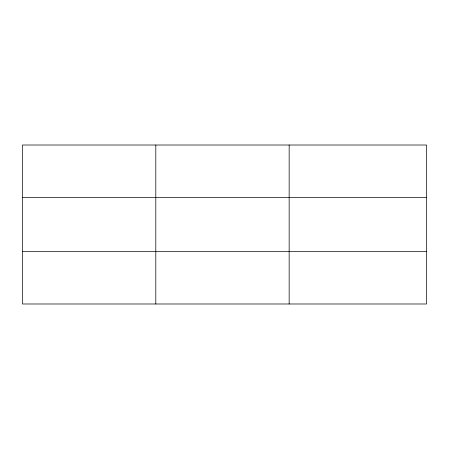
<?xml version="1.0" encoding="UTF-8"?>
<svg xmlns="http://www.w3.org/2000/svg" width="449" height="449" viewBox="0 0 449 449"><rect width="100%" height="100%" fill="white"/><g stroke="black" fill="none" stroke-linecap="round" stroke-linejoin="round"><path stroke-width="0.67" d="M155.803 303.99L155.803 145.01M289.156 303.99L289.156 145.01M426.55 251.524L426.55 303.99L22.45 303.99L22.45 145.01L426.55 145.01L426.55 251.524L22.45 251.524M22.45 197.476L426.55 197.476"/></g></svg>
